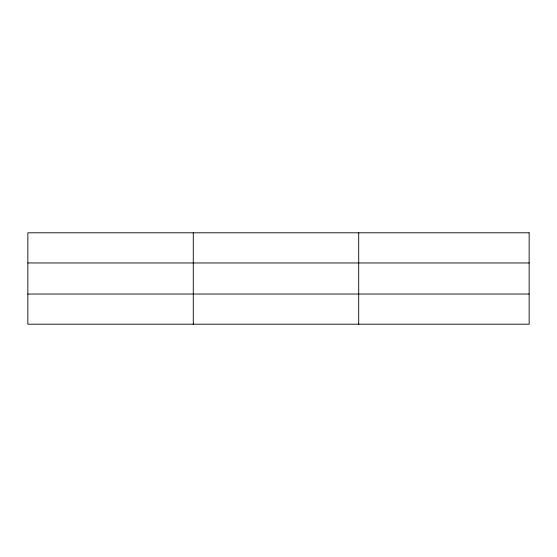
<?xml version="1.0" encoding="UTF-8"?>
<svg xmlns="http://www.w3.org/2000/svg" width="557" height="557" viewBox="0 0 557 557"><rect width="100%" height="100%" fill="white"/><g stroke="black" fill="none" stroke-linecap="round" stroke-linejoin="round"><path stroke-width="0.84" d="M193.279 232.798L193.279 324.202M358.708 232.798L358.708 324.202M27.85 262.96L529.15 262.96M27.85 294.04L529.15 294.04M529.15 232.798L529.15 324.202L27.85 324.202L27.85 232.798L529.15 232.798"/></g></svg>
